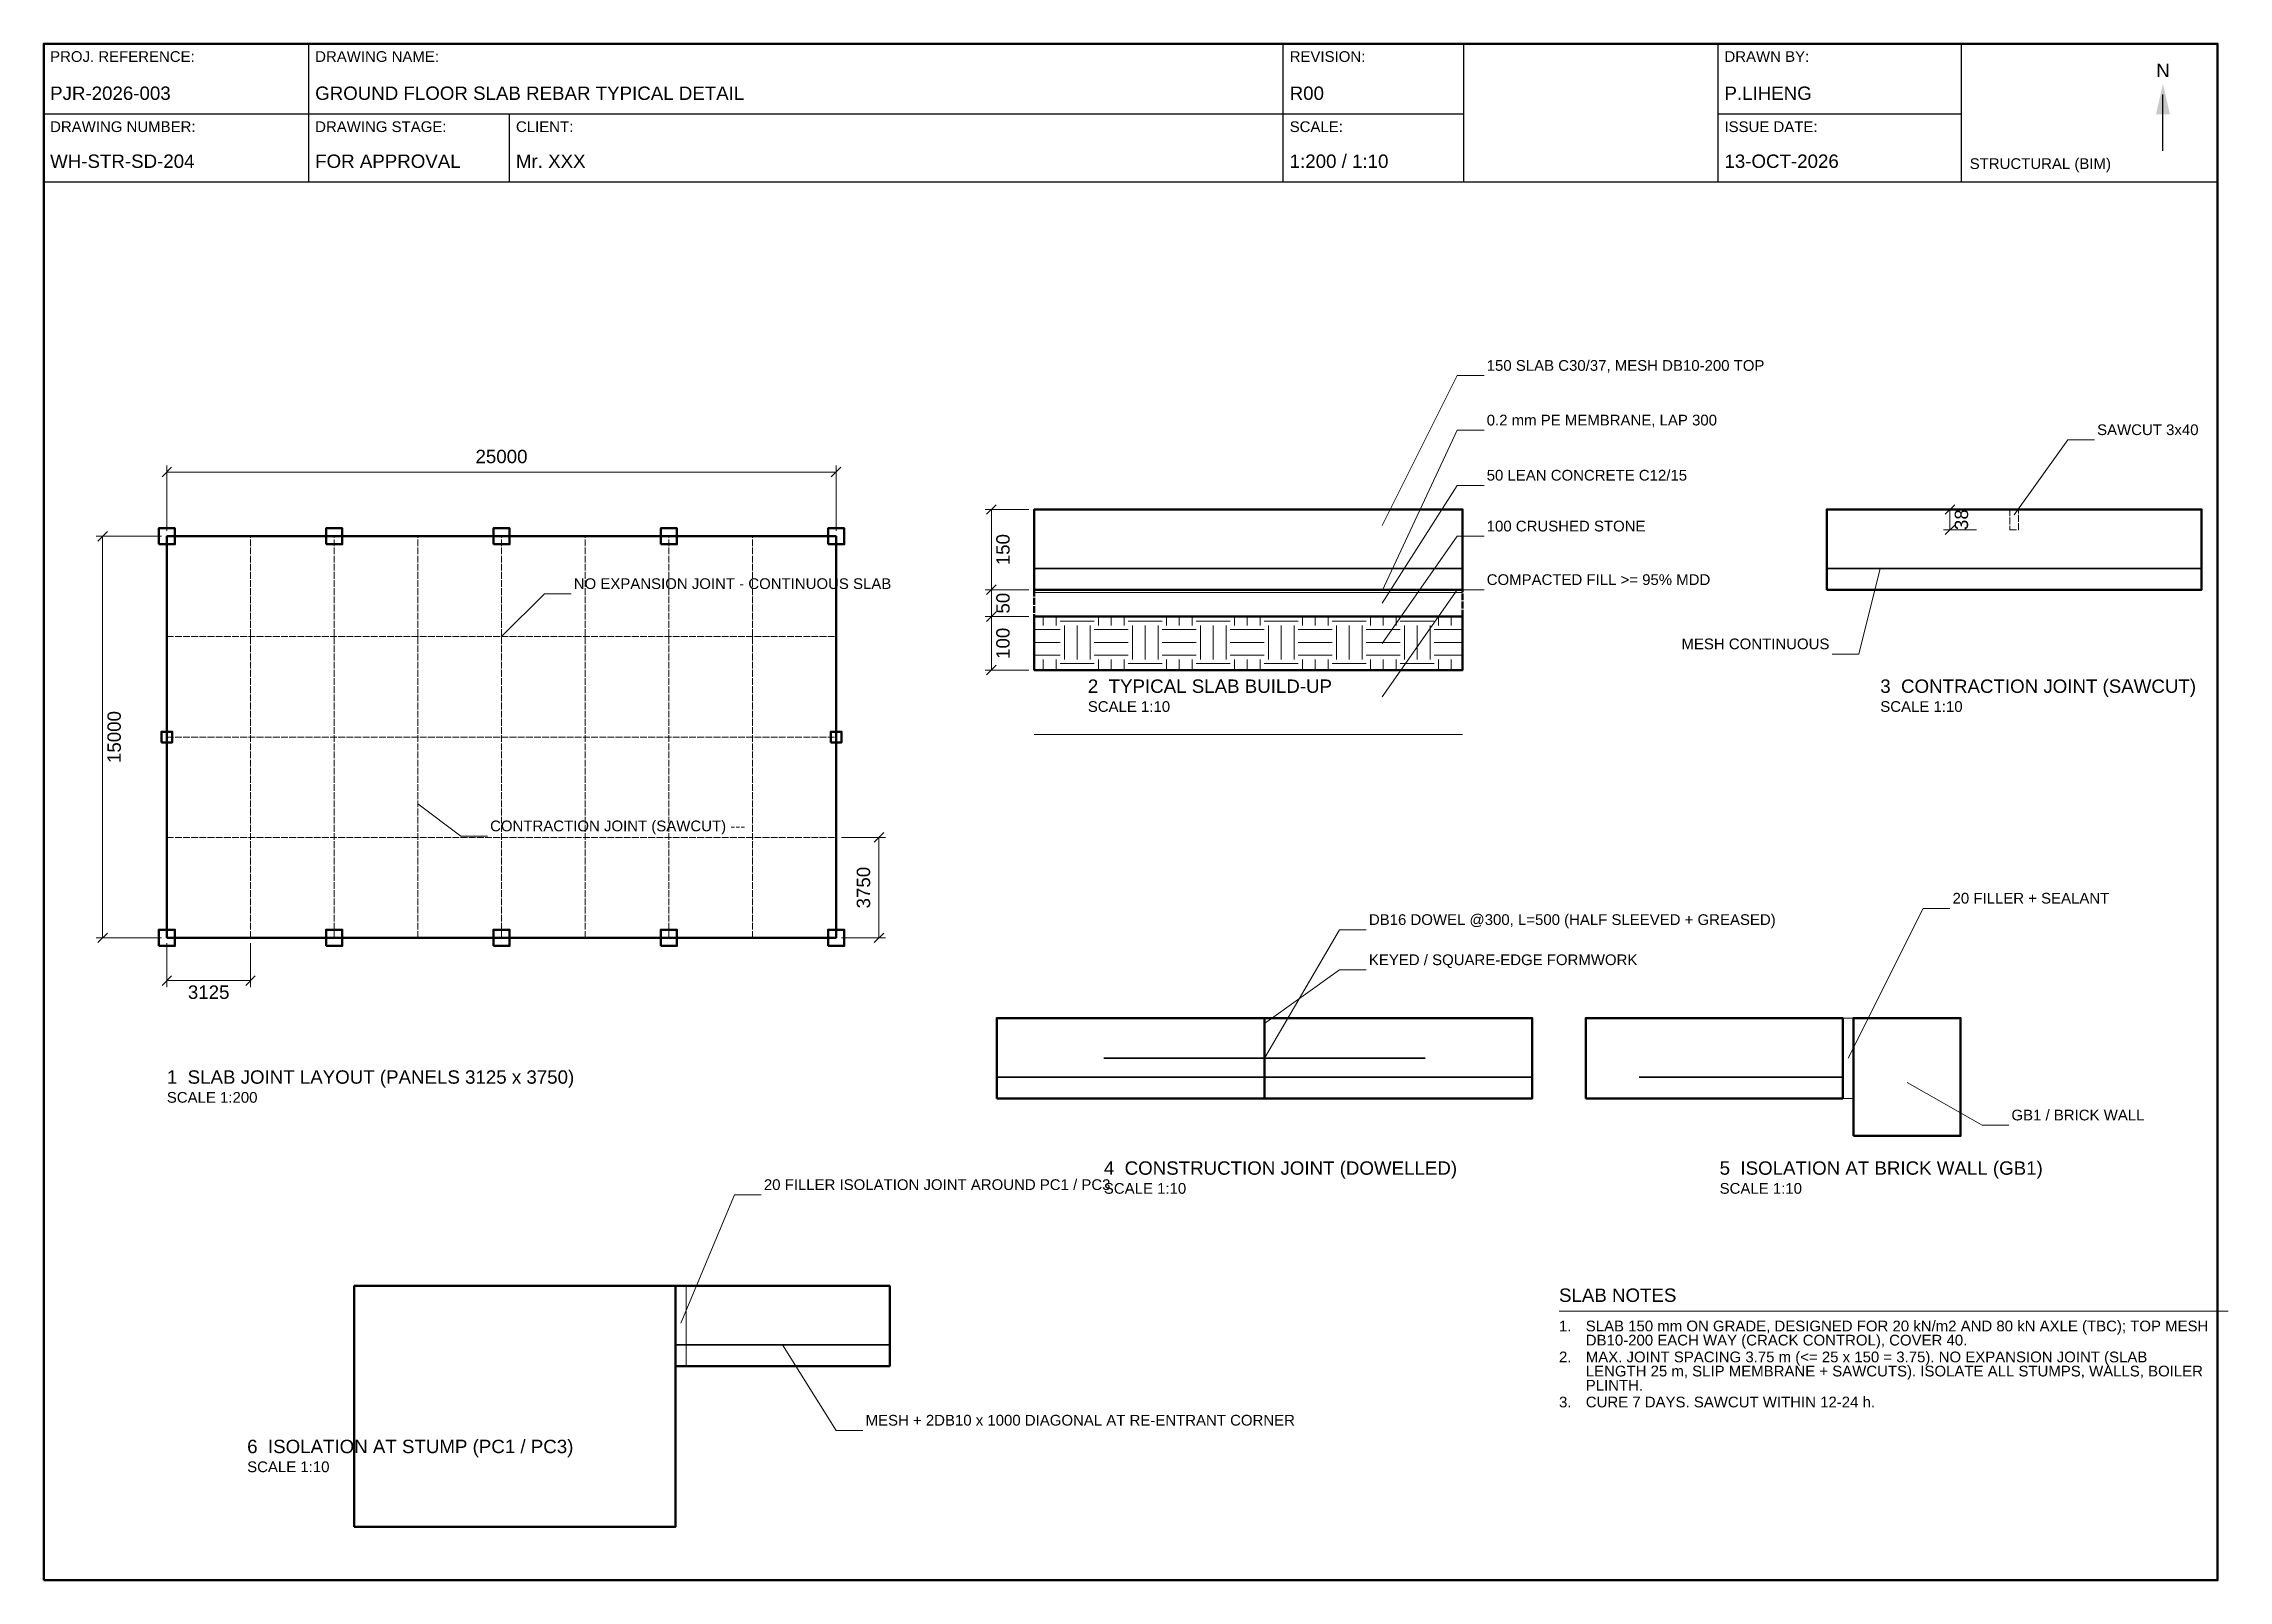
# Model space of a CAD drawing. Header units: millimetres. Extents: x 7 to 415, y 5 to 292.
import ezdxf
from ezdxf.enums import TextEntityAlignment as Align

# ---------------------------------------------------------------- set-up
doc = ezdxf.new("R2010")
doc.units = ezdxf.units.MM
doc.linetypes.add('DASHED', pattern=[1.524, 1.27, -0.254])
for name, color, linetype, lineweight in [('S-ANNO-DIMS', 7, 'Continuous', 18), ('S-ANNO-TEXT', 7, 'Continuous', 18), ('S-CONC-OUTLINE', 7, 'Continuous', 50), ('S-DETAIL-THIN', 8, 'Continuous', 18), ('S-HIDDEN', 8, 'DASHED', 18), ('S-REBAR', 1, 'Continuous', 35), ('S-SOIL', 8, 'Continuous', 18), ('S-TBLK-BORDER', 7, 'Continuous', 50), ('S-TBLK-LINE', 7, 'Continuous', 25), ('S-TBLK-TEXT', 7, 'Continuous', 18)]:
    doc.layers.add(name, color=color, linetype=linetype, lineweight=lineweight)
doc.styles.add('TEXT_2.0', font='arial.ttf')
doc.styles.add('TEXT_2.5', font='arial.ttf')

# ---------------------------------------------------------------- blocks, each defined once
blk = doc.blocks.new('STR_TITLEBLOCK_A3')
at = {"layer": 'S-TBLK-BORDER'}
blk.add_lwpolyline([(7, 5), (413, 5), (413, 292), (7, 292)], close=True, dxfattribs=at)
at = {"layer": 'S-TBLK-LINE'}
for p, q in [((56.5, 266.2), (56.5, 292)), ((238.5, 266.2), (238.5, 292)), ((272.2, 266.2), (272.2, 292)), ((319.7, 266.2), (319.7, 292)), ((365.2, 266.2), (365.2, 292)), ((402.8, 272), (402.8, 282.5)), ((7, 278.9), (272.2, 278.9)), ((94, 266.2), (94, 278.9)), ((319.7, 278.9), (365.2, 278.9)), ((7, 266.2), (413, 266.2))]:
    blk.add_line(p, q, dxfattribs=at)
blk.add_solid([(401.5, 278.8), (404.1, 278.8), (402.8, 284.5)], dxfattribs=at)
at = {"layer": 'S-TBLK-TEXT', "color": 8, "style": 'TEXT_2.0'}
for s, p in [('PROJ. REFERENCE:', (8.2, 288.6)), ('DRAWING NAME:', (57.7, 288.6)), ('REVISION:', (239.7, 288.6)), ('DRAWN BY:', (320.9, 288.6)), ('DRAWING NUMBER:', (8.2, 275.5)), ('DRAWING STAGE:', (57.7, 275.5)), ('CLIENT:', (95.2, 275.5)), ('SCALE:', (239.7, 275.5)), ('ISSUE DATE:', (320.9, 275.5))]:
    blk.add_text(s, height=2, dxfattribs=at).set_placement(p)
at = {"layer": 'S-TBLK-TEXT', "style": 'TEXT_2.5'}
blk.add_text('N', height=2.5, dxfattribs=at).set_placement((402.8, 287), align=Align.MIDDLE_CENTER)
at = {"layer": 'S-TBLK-TEXT', "style": 'TEXT_2.0'}
blk.add_text('STRUCTURAL (BIM)', height=2, dxfattribs=at).set_placement((366.7, 268.6))
at = {"layer": 'S-TBLK-TEXT', "style": 'TEXT_2.5'}
for tag, p in [('PROJ_REFERENCE', (8.2, 281.5)), ('DRAWING_NAME', (57.7, 281.5)), ('REVISION', (239.7, 281.5)), ('DRAWN_BY', (320.9, 281.5)), ('DRAWING_NUMBER', (8.2, 268.8)), ('DRAWING_STAGE', (57.7, 268.8)), ('CLIENT', (95.2, 268.8)), ('SCALE', (239.7, 268.8)), ('ISSUE_DATE', (320.9, 268.8))]:
    blk.add_attdef(tag, p, '', height=2.5, dxfattribs=at)

msp = doc.modelspace()

# ---------------------------------------------------------------- hatches: boundary and pattern name
at = {"layer": 'S-SOIL'}
h = msp.add_hatch(dxfattribs=at)
h.set_pattern_fill('EARTH', color=256)
h.paths.add_polyline_path([(192, 175), (272, 175), (272, 185), (192, 185)])

# ---------------------------------------------------------------- linework, layer by layer
at = {"layer": 'S-ANNO-DIMS'}
for p, q in [((29.1, 211.1), (30.9, 212.9)), ((30, 201), (30, 213.2)), ((154.1, 211.1), (155.9, 212.9)), ((155, 201), (155, 213.2)), ((30, 212), (155, 212)), ((191, 205), (182.8, 205)), ((183.1, 204.1), (184.9, 205.9)), ((184, 190), (184, 205)), ((368, 205), (361.8, 205)), ((362.1, 204.1), (363.9, 205.9)), ((363, 201.2), (363, 205)), ((29, 200), (16.8, 200)), ((17.1, 199.1), (18.9, 200.9)), ((18, 125), (18, 200)), ((368, 201.2), (361.8, 201.2)), ((362.1, 200.3), (363.9, 202.1)), ((191, 190), (182.8, 190)), ((191, 190), (182.8, 190)), ((183.1, 189.1), (184.9, 190.9)), ((183.1, 189.1), (184.9, 190.9)), ((184, 185), (184, 190)), ((191, 185), (182.8, 185)), ((191, 185), (182.8, 185)), ((183.1, 184.1), (184.9, 185.9)), ((183.1, 184.1), (184.9, 185.9)), ((184, 175), (184, 185)), ((183.1, 174.1), (184.9, 175.9)), ((191, 175), (182.8, 175)), ((156, 143.75), (164.2, 143.75)), ((162.1, 142.85), (163.9, 144.65)), ((163, 125), (163, 143.75)), ((29, 125), (16.8, 125)), ((17.1, 124.1), (18.9, 125.9)), ((30, 124), (30, 115.8)), ((45.625, 124), (45.625, 115.8)), ((156, 125), (164.2, 125)), ((162.1, 124.1), (163.9, 125.9)), ((29.1, 116.1), (30.9, 117.9)), ((30, 117), (45.625, 117)), ((44.725, 116.1), (46.525, 117.9))]:
    msp.add_line(p, q, dxfattribs=at)
at = {"layer": 'S-ANNO-TEXT'}
for p, q in [((257, 202), (271, 230)), ((271, 230), (276, 230)), ((257, 189.8), (271, 219.8)), ((271, 219.8), (276, 219.8)), ((375, 204), (385, 218)), ((385, 218), (390, 218)), ((257, 187.5), (271, 209.5)), ((271, 209.5), (276, 209.5)), ((257, 180), (271, 200)), ((271, 200), (276, 200)), ((350, 194), (346, 178)), ((92.5, 181.25), (100.5, 189.25)), ((100.5, 189.25), (105.5, 189.25)), ((257, 170), (271, 190)), ((271, 190), (276, 190)), ((346, 178), (341, 178)), ((76.875, 150), (84.875, 144)), ((84.875, 144), (89.875, 144)), ((235, 102.5), (249, 126.5)), ((249, 126.5), (254, 126.5)), ((344, 102.5), (358, 130.5)), ((358, 130.5), (363, 130.5)), ((235, 109), (249, 119)), ((249, 119), (254, 119)), ((355, 98), (369, 90)), ((369, 90), (374, 90)), ((126, 53), (136, 77)), ((136, 77), (141, 77)), ((290, 55.3), (415, 55.3)), ((145, 49), (155, 33)), ((155, 33), (160, 33))]:
    msp.add_line(p, q, dxfattribs=at)
at = {"layer": 'S-CONC-OUTLINE'}
for p, q in [((192, 190), (272, 190)), ((235, 95), (235, 110))]:
    msp.add_line(p, q, dxfattribs=at)
for points in [[(192, 190), (272, 190), (272, 205), (192, 205)], [(340, 190), (410, 190), (410, 205), (340, 205)], [(28.5, 198.5), (31.5, 198.5), (31.5, 201.5), (28.5, 201.5)], [(30, 125), (155, 125), (155, 200), (30, 200)], [(59.75, 198.5), (62.75, 198.5), (62.75, 201.5), (59.75, 201.5)], [(91, 198.5), (94, 198.5), (94, 201.5), (91, 201.5)], [(122.25, 198.5), (125.25, 198.5), (125.25, 201.5), (122.25, 201.5)], [(153.5, 198.5), (156.5, 198.5), (156.5, 201.5), (153.5, 201.5)], [(192, 175), (272, 175), (272, 185), (192, 185)], [(29, 161.5), (31, 161.5), (31, 163.5), (29, 163.5)], [(154, 161.5), (156, 161.5), (156, 163.5), (154, 163.5)], [(28.5, 123.5), (31.5, 123.5), (31.5, 126.5), (28.5, 126.5)], [(59.75, 123.5), (62.75, 123.5), (62.75, 126.5), (59.75, 126.5)], [(91, 123.5), (94, 123.5), (94, 126.5), (91, 126.5)], [(122.25, 123.5), (125.25, 123.5), (125.25, 126.5), (122.25, 126.5)], [(153.5, 123.5), (156.5, 123.5), (156.5, 126.5), (153.5, 126.5)], [(185, 95), (235, 95), (235, 110), (185, 110)], [(235, 95), (285, 95), (285, 110), (235, 110)], [(295, 95), (343, 95), (343, 110), (295, 110)], [(345, 88), (365, 88), (365, 110), (345, 110)], [(65, 15), (125, 15), (125, 60), (65, 60)], [(125, 45), (165, 45), (165, 60), (125, 60)]]:
    msp.add_lwpolyline(points, close=True, dxfattribs=at)
at = {"layer": 'S-CONC-OUTLINE', "linetype": 'DASHED'}
msp.add_lwpolyline([(192, 185), (272, 185), (272, 190), (192, 190)], close=True, dxfattribs=at)
at = {"layer": 'S-DETAIL-THIN', "linetype": 'DASHED'}
for p, q in [((45.625, 125), (45.625, 200)), ((61.25, 125), (61.25, 200)), ((76.875, 125), (76.875, 200)), ((92.5, 125), (92.5, 200)), ((108.125, 125), (108.125, 200)), ((123.75, 125), (123.75, 200)), ((139.375, 125), (139.375, 200)), ((30, 181.25), (155, 181.25)), ((30, 162.5), (155, 162.5)), ((30, 143.75), (155, 143.75))]:
    msp.add_line(p, q, dxfattribs=at)
at = {"layer": 'S-DETAIL-THIN'}
msp.add_line((192, 189.5), (272, 189.5), dxfattribs=at)
for points in [[(343, 95), (345, 95), (345, 110), (343, 110)], [(125, 45), (127, 45), (127, 60), (125, 60)]]:
    msp.add_lwpolyline(points, close=True, dxfattribs=at)
at = {"layer": 'S-HIDDEN'}
msp.add_lwpolyline([(374.2, 201.2), (375.8, 201.2), (375.8, 205), (374.2, 205)], close=True, dxfattribs=at)
at = {"layer": 'S-REBAR'}
for p, q in [((192, 194), (272, 194)), ((340, 194), (410, 194)), ((205, 102.5), (265, 102.5)), ((185, 99), (285, 99)), ((305, 99), (343, 99)), ((125, 49), (165, 49))]:
    msp.add_line(p, q, dxfattribs=at)
at = {"layer": 'S-SOIL'}
msp.add_line((192, 163), (272, 163), dxfattribs=at)

# ---------------------------------------------------------------- block references
at = {"layer": 'S-TBLK-LINE'}
msp.add_blockref('STR_TITLEBLOCK_A3', (0, 0), dxfattribs=at).add_auto_attribs({'PROJ_REFERENCE': 'PJR-2026-003', 'DRAWING_NAME': 'GROUND FLOOR SLAB REBAR TYPICAL DETAIL', 'REVISION': 'R00', 'DRAWN_BY': 'P.LIHENG', 'DRAWING_NUMBER': 'WH-STR-SD-204', 'DRAWING_STAGE': 'FOR APPROVAL', 'CLIENT': 'Mr. XXX', 'SCALE': '1:200 / 1:10', 'ISSUE_DATE': '13-OCT-2026'})

# ---------------------------------------------------------------- texts
at = {"layer": 'S-ANNO-DIMS', "style": 'TEXT_2.5'}
msp.add_text('25000', height=2.5, dxfattribs=at).set_placement((92.5, 212.9), align=Align.BOTTOM_CENTER)
for s, p in [('38', (363.9, 203.1)), ('150', (184.9, 197.5)), ('50', (184.9, 187.5)), ('100', (184.9, 180)), ('15000', (18.9, 162.5))]:
    msp.add_text(s, height=2.5, rotation=90, dxfattribs=at).set_placement(p, align=Align.TOP_CENTER)
msp.add_text('3750', height=2.5, rotation=90, dxfattribs=at).set_placement((162.1, 134.375), align=Align.BOTTOM_CENTER)
msp.add_text('3125', height=2.5, dxfattribs=at).set_placement((37.812, 116.1), align=Align.TOP_CENTER)
at = {"layer": 'S-ANNO-TEXT'}
for s, height, style, p in [('150 SLAB C30/37, MESH DB10-200 TOP', 2, 'TEXT_2.0', (276.5, 230.3)), ('0.2 mm PE MEMBRANE, LAP 300', 2, 'TEXT_2.0', (276.5, 220.1)), ('SAWCUT 3x40', 2, 'TEXT_2.0', (390.5, 218.3)), ('50 LEAN CONCRETE C12/15', 2, 'TEXT_2.0', (276.5, 209.8)), ('100 CRUSHED STONE', 2, 'TEXT_2.0', (276.5, 200.3)), ('NO EXPANSION JOINT - CONTINUOUS SLAB', 2, 'TEXT_2.0', (106, 189.55)), ('COMPACTED FILL >= 95% MDD', 2, 'TEXT_2.0', (276.5, 190.3)), ('2  TYPICAL SLAB BUILD-UP', 2.5, 'TEXT_2.5', (202, 170)), ('3  CONTRACTION JOINT (SAWCUT)', 2.5, 'TEXT_2.5', (350, 170)), ('CONTRACTION JOINT (SAWCUT) --- ', 2, 'TEXT_2.0', (90.375, 144.3)), ('20 FILLER + SEALANT', 2, 'TEXT_2.0', (363.5, 130.8)), ('DB16 DOWEL @300, L=500 (HALF SLEEVED + GREASED)', 2, 'TEXT_2.0', (254.5, 126.8)), ('KEYED / SQUARE-EDGE FORMWORK', 2, 'TEXT_2.0', (254.5, 119.3)), ('1  SLAB JOINT LAYOUT (PANELS 3125 x 3750)', 2.5, 'TEXT_2.5', (30, 97)), ('GB1 / BRICK WALL', 2, 'TEXT_2.0', (374.5, 90.3)), ('4  CONSTRUCTION JOINT (DOWELLED)', 2.5, 'TEXT_2.5', (205, 80)), ('5  ISOLATION AT BRICK WALL (GB1)', 2.5, 'TEXT_2.5', (320, 80)), ('20 FILLER ISOLATION JOINT AROUND PC1 / PC3', 2, 'TEXT_2.0', (141.5, 77.3)), ('MESH + 2DB10 x 1000 DIAGONAL AT RE-ENTRANT CORNER', 2, 'TEXT_2.0', (160.5, 33.3)), ('6  ISOLATION AT STUMP (PC1 / PC3)', 2.5, 'TEXT_2.5', (45, 28))]:
    msp.add_text(s, height=height, dxfattribs=dict(at, style=style)).set_placement(p, align=Align.BOTTOM_LEFT)
at = {"layer": 'S-ANNO-TEXT', "style": 'TEXT_2.0'}
msp.add_text('MESH CONTINUOUS', height=2, dxfattribs=at).set_placement((340.5, 178.3), align=Align.BOTTOM_RIGHT)
at = {"layer": 'S-ANNO-TEXT'}
for s, height, style, p in [('SLAB NOTES', 2.5, 'TEXT_2.5', (290, 59.5)), ('1.', 2, 'TEXT_2.0', (290, 53.5)), ('SLAB 150 mm ON GRADE, DESIGNED FOR 20 kN/m2 AND 80 kN AXLE (TBC); TOP MESH', 2, 'TEXT_2.0', (295, 53.5)), ('DB10-200 EACH WAY (CRACK CONTROL), COVER 40.', 2, 'TEXT_2.0', (295, 50.86)), ('2.', 2, 'TEXT_2.0', (290, 47.72)), ('MAX. JOINT SPACING 3.75 m (<= 25 x 150 = 3.75). NO EXPANSION JOINT (SLAB', 2, 'TEXT_2.0', (295, 47.72)), ('LENGTH 25 m, SLIP MEMBRANE + SAWCUTS). ISOLATE ALL STUMPS, WALLS, BOILER', 2, 'TEXT_2.0', (295, 45.08)), ('PLINTH.', 2, 'TEXT_2.0', (295, 42.44)), ('3.', 2, 'TEXT_2.0', (290, 39.3)), ('CURE 7 DAYS. SAWCUT WITHIN 12-24 h.', 2, 'TEXT_2.0', (295, 39.3))]:
    msp.add_text(s, height=height, dxfattribs=dict(at, style=style)).set_placement(p, align=Align.TOP_LEFT)
at = {"layer": 'S-DETAIL-THIN', "style": 'TEXT_2.0'}
for s, p in [('SCALE 1:10', (202, 166.6)), ('SCALE 1:10', (350, 166.6)), ('SCALE 1:200', (30, 93.6)), ('SCALE 1:10', (205, 76.6)), ('SCALE 1:10', (320, 76.6)), ('SCALE 1:10', (45, 24.6))]:
    msp.add_text(s, height=2, dxfattribs=at).set_placement(p, align=Align.BOTTOM_LEFT)

doc.saveas('drawing.dxf')
